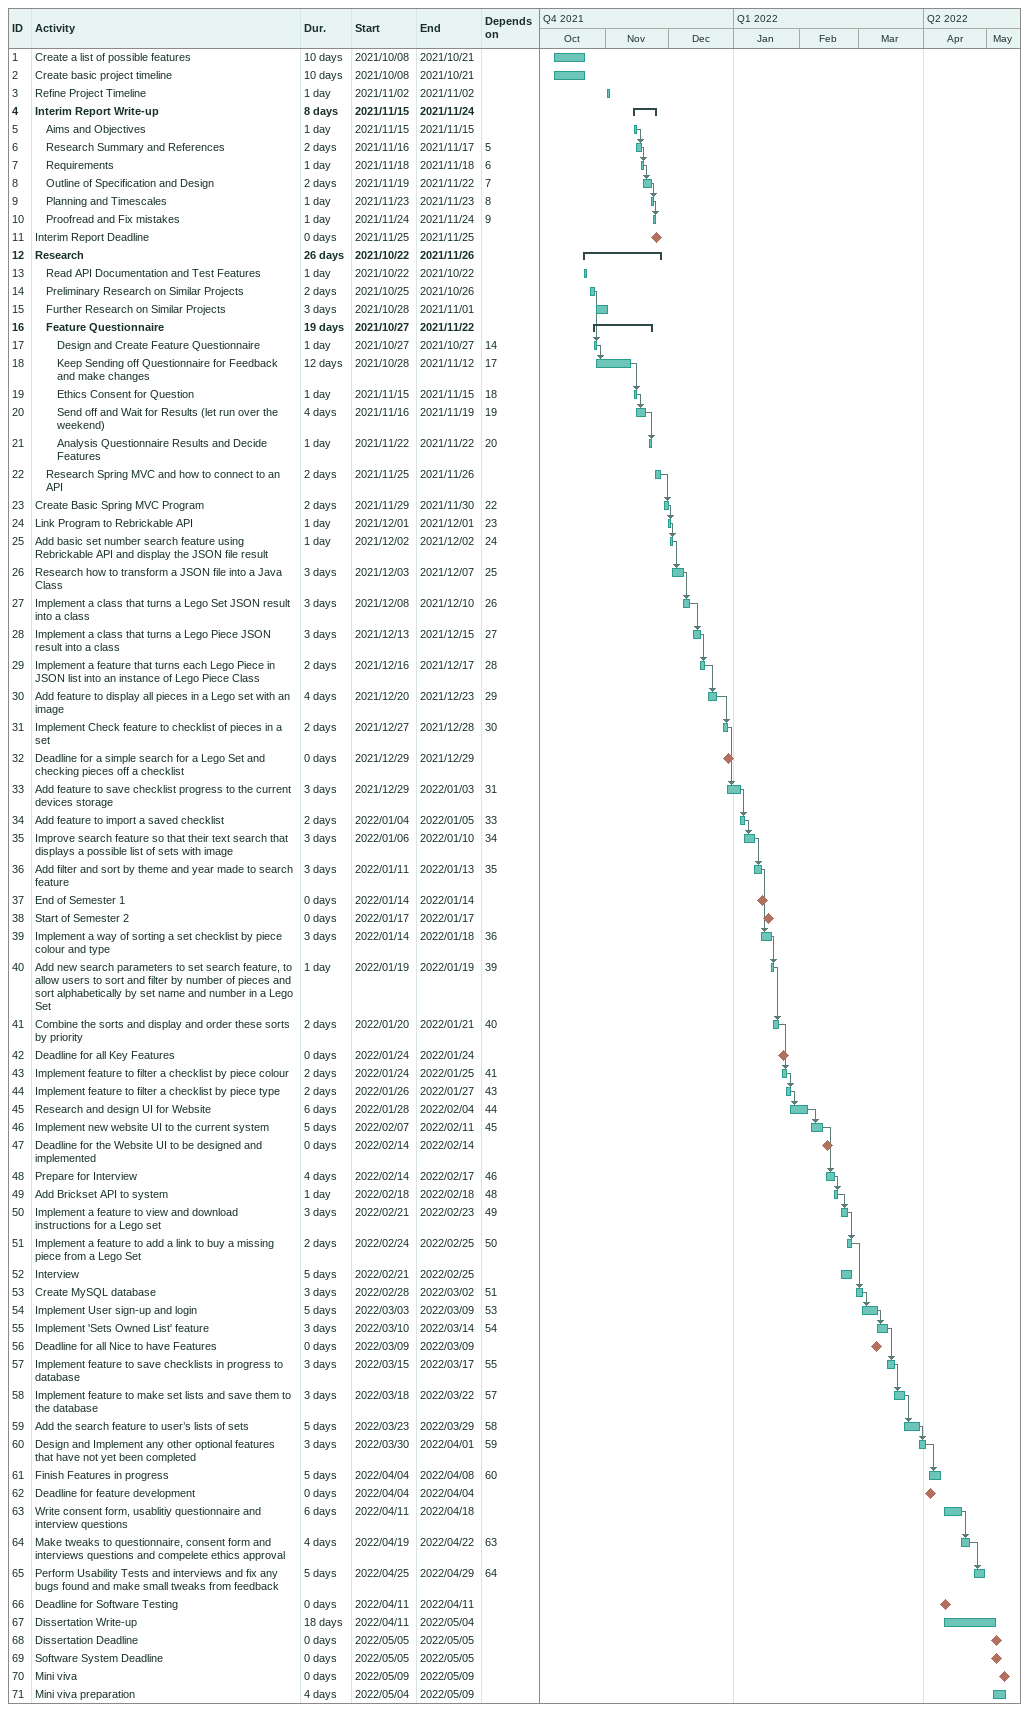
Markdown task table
| ID | Level | Task | Duration | Start | Finish | Predecessors |
|---|---|---|---|---|---|---|
| 1 | 1 | Create a list of possible features | 10d | 2021-10-08 | 2021-10-21 |  |
| 2 | 1 | Create basic project timeline | 10d | 2021-10-08 | 2021-10-21 |  |
| 3 | 1 | Refine Project Timeline | 1d | 2021-11-02 | 2021-11-02 |  |
| 4 | 1 | **Interim Report Write-up** | 8d | 2021-11-15 | 2021-11-24 |  |
| 5 | 2 | Aims and Objectives | 1d | 2021-11-15 | 2021-11-15 |  |
| 6 | 2 | Research Summary and References | 2d | 2021-11-16 | 2021-11-17 | 5 |
| 7 | 2 | Requirements | 1d | 2021-11-18 | 2021-11-18 | 6 |
| 8 | 2 | Outline of Specification and Design | 2d | 2021-11-19 | 2021-11-22 | 7 |
| 9 | 2 | Planning and Timescales | 1d | 2021-11-23 | 2021-11-23 | 8 |
| 10 | 2 | Proofread and Fix mistakes | 1d | 2021-11-24 | 2021-11-24 | 9 |
| 11 | 1 | Interim Report Deadline | 0d | 2021-11-25 | 2021-11-25 |  |
| 12 | 1 | **Research** | 26d | 2021-10-22 | 2021-11-26 |  |
| 13 | 2 | Read API Documentation and Test Features | 1d | 2021-10-22 | 2021-10-22 |  |
| 14 | 2 | Preliminary Research on Similar Projects | 2d | 2021-10-25 | 2021-10-26 |  |
| 15 | 2 | Further Research on Similar Projects | 3d | 2021-10-28 | 2021-11-01 |  |
| 16 | 2 | **Feature Questionnaire** | 19d | 2021-10-27 | 2021-11-22 |  |
| 17 | 3 | Design and Create Feature Questionnaire | 1d | 2021-10-27 | 2021-10-27 | 14 |
| 18 | 3 | Keep Sending off Questionnaire for Feedback and make changes | 12d | 2021-10-28 | 2021-11-12 | 17 |
| 19 | 3 | Ethics Consent for Question | 1d | 2021-11-15 | 2021-11-15 | 18 |
| 20 | 3 | Send off and Wait for Results (let run over the weekend) | 4d | 2021-11-16 | 2021-11-19 | 19 |
| 21 | 3 | Analysis Questionnaire Results and Decide Features | 1d | 2021-11-22 | 2021-11-22 | 20 |
| 22 | 2 | Research Spring MVC and how to connect to an API | 2d | 2021-11-25 | 2021-11-26 |  |
| 23 | 1 | Create Basic Spring MVC Program | 2d | 2021-11-29 | 2021-11-30 | 22 |
| 24 | 1 | Link Program to Rebrickable API | 1d | 2021-12-01 | 2021-12-01 | 23 |
| 25 | 1 | Add basic set number search feature using Rebrickable API and display the JSON file result | 1d | 2021-12-02 | 2021-12-02 | 24 |
| 26 | 1 | Research how to transform a JSON file into a Java Class | 3d | 2021-12-03 | 2021-12-07 | 25 |
| 27 | 1 | Implement a class that turns a Lego Set JSON result into a class | 3d | 2021-12-08 | 2021-12-10 | 26 |
| 28 | 1 | Implement a class that turns a Lego Piece JSON result into a class | 3d | 2021-12-13 | 2021-12-15 | 27 |
| 29 | 1 | Implement a feature that turns each Lego Piece in JSON list into an instance of Lego Piece Class | 2d | 2021-12-16 | 2021-12-17 | 28 |
| 30 | 1 | Add feature to display all pieces in a Lego set with an image | 4d | 2021-12-20 | 2021-12-23 | 29 |
| 31 | 1 | Implement Check feature to checklist of pieces in a set | 2d | 2021-12-27 | 2021-12-28 | 30 |
| 32 | 1 | Deadline for a simple search for a Lego Set and checking pieces off a checklist | 0d | 2021-12-29 | 2021-12-29 |  |
| 33 | 1 | Add feature to save checklist progress to the current devices storage | 3d | 2021-12-29 | 2022-01-03 | 31 |
| 34 | 1 | Add feature to import a saved checklist | 2d | 2022-01-04 | 2022-01-05 | 33 |
| 35 | 1 | Improve search feature so that their text search that displays a possible list of sets with image | 3d | 2022-01-06 | 2022-01-10 | 34 |
| 36 | 1 | Add filter and sort by theme and year made to search feature | 3d | 2022-01-11 | 2022-01-13 | 35 |
| 37 | 1 | End of Semester 1 | 0d | 2022-01-14 | 2022-01-14 |  |
| 38 | 1 | Start of Semester 2 | 0d | 2022-01-17 | 2022-01-17 |  |
| 39 | 1 | Implement a way of sorting a set checklist by piece colour and type | 3d | 2022-01-14 | 2022-01-18 | 36 |
| 40 | 1 | Add new search parameters to set search feature, to allow users to sort and filter by number of pieces and sort alphabetically by set name and number in a Lego Set | 1d | 2022-01-19 | 2022-01-19 | 39 |
| 41 | 1 | Combine the sorts and display and order these sorts by priority | 2d | 2022-01-20 | 2022-01-21 | 40 |
| 42 | 1 | Deadline for all Key Features | 0d | 2022-01-24 | 2022-01-24 |  |
| 43 | 1 | Implement feature to filter a checklist by piece colour | 2d | 2022-01-24 | 2022-01-25 | 41 |
| 44 | 1 | Implement feature to filter a checklist by piece type | 2d | 2022-01-26 | 2022-01-27 | 43 |
| 45 | 1 | Research and design UI for Website | 6d | 2022-01-28 | 2022-02-04 | 44 |
| 46 | 1 | Implement new website UI to the current system | 5d | 2022-02-07 | 2022-02-11 | 45 |
| 47 | 1 | Deadline for the Website UI to be designed and implemented | 0d | 2022-02-14 | 2022-02-14 |  |
| 48 | 1 | Prepare for Interview | 4d | 2022-02-14 | 2022-02-17 | 46 |
| 49 | 1 | Add Brickset API to system | 1d | 2022-02-18 | 2022-02-18 | 48 |
| 50 | 1 | Implement a feature to view and download instructions for a Lego set | 3d | 2022-02-21 | 2022-02-23 | 49 |
| 51 | 1 | Implement a feature to add a link to buy a missing piece from a Lego Set | 2d | 2022-02-24 | 2022-02-25 | 50 |
| 52 | 1 | Interview | 5d | 2022-02-21 | 2022-02-25 |  |
| 53 | 1 | Create MySQL database | 3d | 2022-02-28 | 2022-03-02 | 51 |
| 54 | 1 | Implement User sign-up and login | 5d | 2022-03-03 | 2022-03-09 | 53 |
| 55 | 1 | Implement 'Sets Owned List' feature | 3d | 2022-03-10 | 2022-03-14 | 54 |
| 56 | 1 | Deadline for all Nice to have Features | 0d | 2022-03-09 | 2022-03-09 |  |
| 57 | 1 | Implement feature to save checklists in progress to database | 3d | 2022-03-15 | 2022-03-17 | 55 |
| 58 | 1 | Implement feature to make set lists and save them to the database | 3d | 2022-03-18 | 2022-03-22 | 57 |
| 59 | 1 | Add the search feature to user’s lists of sets | 5d | 2022-03-23 | 2022-03-29 | 58 |
| 60 | 1 | Design and Implement any other optional features that have not yet been completed | 3d | 2022-03-30 | 2022-04-01 | 59 |
| 61 | 1 | Finish Features in progress | 5d | 2022-04-04 | 2022-04-08 | 60 |
| 62 | 1 | Deadline for feature development | 0d | 2022-04-04 | 2022-04-04 |  |
| 63 | 1 | Write consent form, usablitiy questionnaire and interview questions | 6d | 2022-04-11 | 2022-04-18 |  |
| 64 | 1 | Make tweaks to questionnaire, consent form and interviews questions and compelete ethics approval | 4d | 2022-04-19 | 2022-04-22 | 63 |
| 65 | 1 | Perform Usability Tests and interviews and fix any bugs found and make small tweaks from feedback | 5d | 2022-04-25 | 2022-04-29 | 64 |
| 66 | 1 | Deadline for Software Testing | 0d | 2022-04-11 | 2022-04-11 |  |
| 67 | 1 | Dissertation Write-up | 18d | 2022-04-11 | 2022-05-04 |  |
| 68 | 1 | Dissertation Deadline | 0d | 2022-05-05 | 2022-05-05 |  |
| 69 | 1 | Software System Deadline | 0d | 2022-05-05 | 2022-05-05 |  |
| 70 | 1 | Mini viva | 0d | 2022-05-09 | 2022-05-09 |  |
| 71 | 1 | Mini viva preparation | 4d | 2022-05-04 | 2022-05-09 |  |
